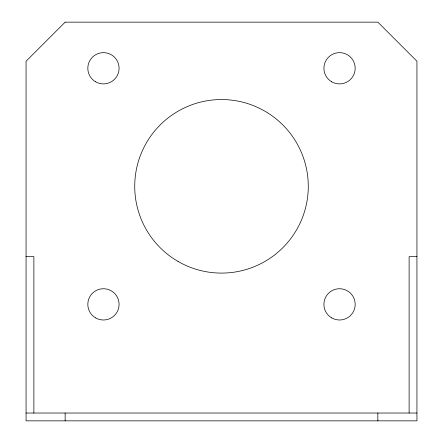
<?xml version="1.0" encoding="UTF-8"?>
<svg xmlns="http://www.w3.org/2000/svg" width="443" height="443" viewBox="0 0 443 443"><rect width="100%" height="100%" fill="white"/><g stroke="black" fill="none" stroke-linecap="round" stroke-linejoin="round"><path stroke-width="0.66" d="M26.059 256.68L33.878 256.68L33.878 413.031M416.941 256.68L409.122 256.68L409.122 413.031M26.059 413.031L416.941 413.031M377.851 413.031L377.851 420.85M65.149 413.031L65.149 420.85M65.149 22.15L26.059 61.239L26.059 420.85L416.941 420.85L416.941 61.239L377.851 22.15L65.149 22.15M178.114 261.47A86.778 86.778 0 0 0 308.278 186.32A86.778 86.778 0 0 0 178.114 111.171A86.778 86.778 0 0 0 178.114 261.47M95.638 81.817A15.638 15.638 0 0 0 119.089 68.272A15.638 15.638 0 0 0 95.638 54.733A15.638 15.638 0 0 0 95.638 81.817M331.729 81.817A15.638 15.638 0 0 0 355.181 68.272A15.638 15.638 0 0 0 331.729 54.733A15.638 15.638 0 0 0 331.729 81.817M331.729 317.908A15.638 15.638 0 0 0 355.181 304.369A15.638 15.638 0 0 0 331.729 290.824A15.638 15.638 0 0 0 331.729 317.908M95.638 317.908A15.638 15.638 0 0 0 119.089 304.369A15.638 15.638 0 0 0 95.638 290.824A15.638 15.638 0 0 0 95.638 317.908"/></g></svg>
